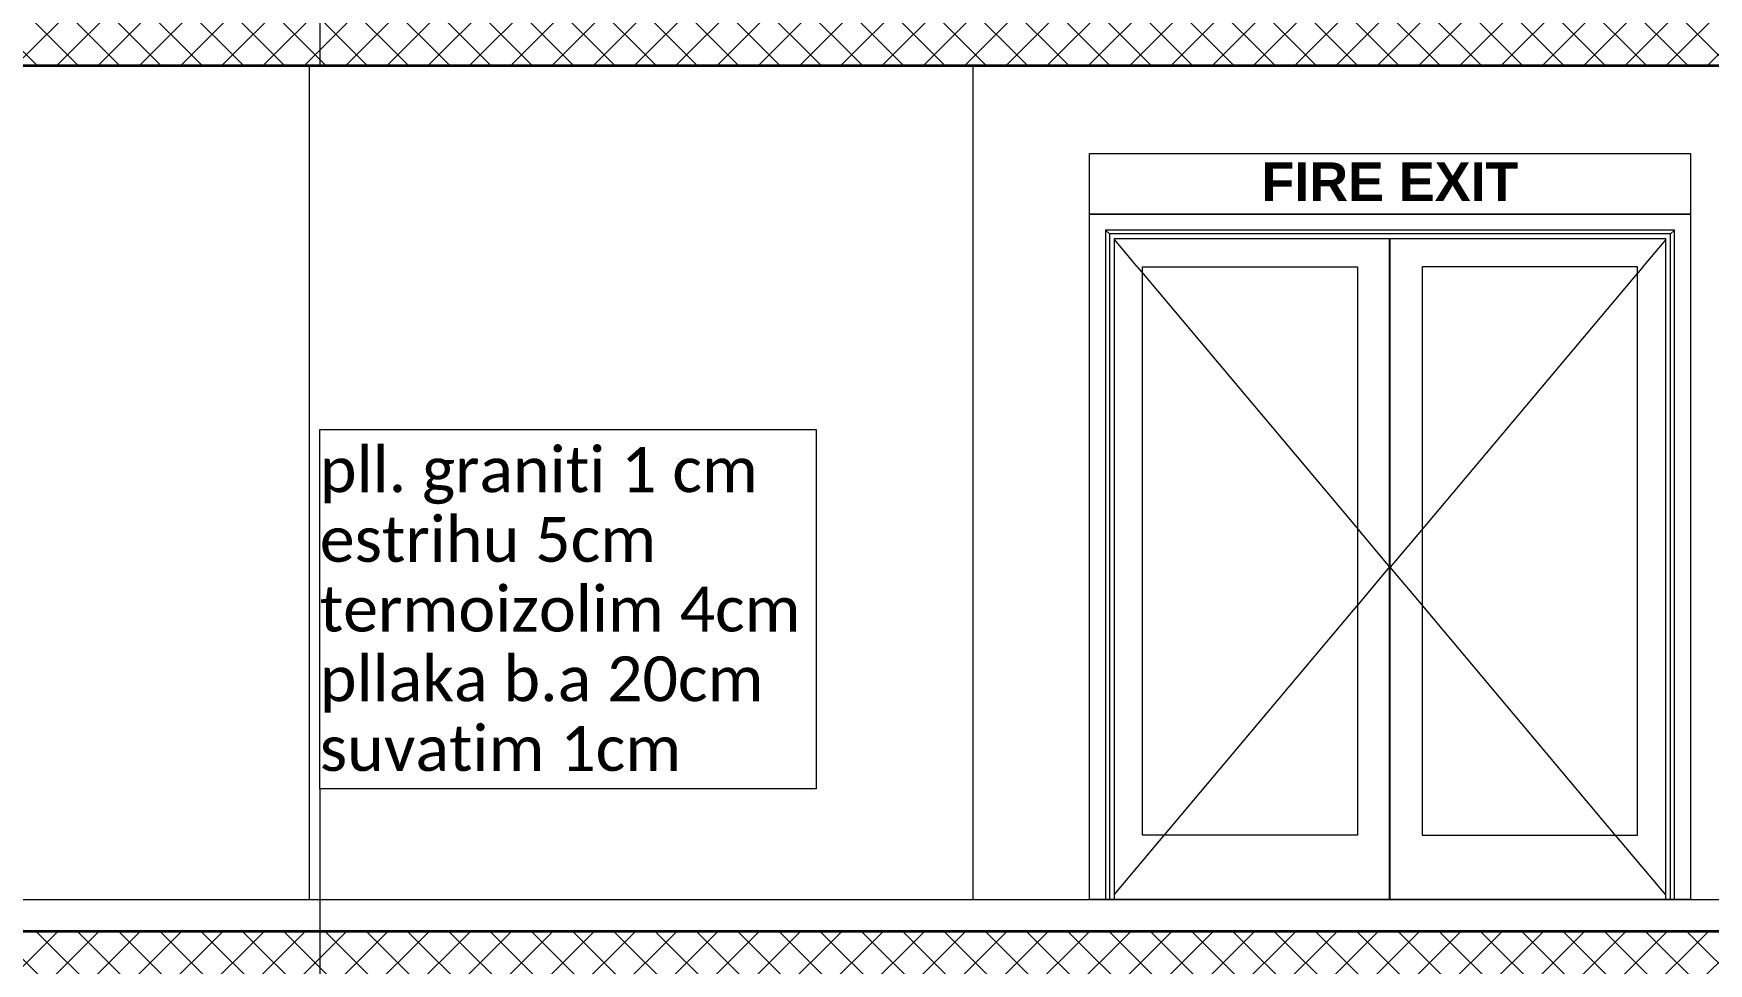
# Model space of a CAD drawing. Header units: millimetres. Extents: x -15634 to 67596, y -3027 to 55843.
# Drawn here: x 14114 to 19338, y 35196 to 38096 of the extents above; entities that cross this region are included whole.
import ezdxf

# ---------------------------------------------------------------- set-up
doc = ezdxf.new("R2010")
doc.units = ezdxf.units.MM
doc.header["$MEASUREMENT"] = 0
doc.set_wipeout_variables(frame=1)
doc.linetypes.add('Wipeout_Contour', pattern=[1000, 0, -1000])
for name, color, linetype in [('aaaa oxhakat', 7, 'Continuous'), ('Dimensioning - General', 7, 'Continuous'), ('Structural - Bearing', 7, 'Continuous'), ('Structural - Combined', 7, 'Continuous')]:
    doc.layers.add(name, color=color, linetype=linetype)
for name, color, linetype, lineweight, true_color in [('aaaa oxhakat _Pen_No__82', 7, 'Continuous', 20, 0xaaaaaa), ('Dimensioning - General_Pen_No__61', 7, 'Continuous', 20, 0x6a6a6a), ('Dimensioning - General_Pen_No__88', 7, 'Continuous', 20, 0xfd4435), ('Drawing & Figure_Pen_No__61', 7, 'Continuous', 20, 0x6a6a6a), ('Structural - Bearing_Pen_No__61', 7, 'Continuous', 20, 0x6a6a6a), ('Structural - Bearing_Pen_No__82', 7, 'Continuous', 20, 0xaaaaaa), ('Structural - Combined_Pen_No__82', 7, 'Continuous', 20, 0xaaaaaa)]:
    doc.layers.add(name, color=color, linetype=linetype, lineweight=lineweight, true_color=true_color)
for name, color, linetype, lineweight in [('Drawing & Figure_Pen_No__1', 7, 'Continuous', 13), ('Structural - Bearing_Pen_No__1', 7, 'Continuous', 13), ('Structural - Bearing_Pen_No__7', 7, 'Continuous', 35)]:
    doc.layers.add(name, color=color, linetype=linetype, lineweight=lineweight)
doc.styles.add('GENERATED_STYLE_2', font='arialbd.ttf')
doc.styles.add('GENERATED_STYLE_6', font='calibril.ttf')
doc.dimstyles.new('GENERATED_STYLE__3', dxfattribs={"dimtxt": 195.999997, "dimasz": 106.4, "dimexe": 0.18, "dimexo": 0.0625, "dimgap": 0.09, "dimtad": 1, "dimdec": 0, "dimlfac": 0.1, "dimzin": 0, "dimdsep": 46, "dimtxsty": 'GENERATED_STYLE_6', "dimblk": 'ARROWHEAD_2', "dimblk1": 'ARROWHEAD_2', "dimblk2": 'ARROWHEAD_2', "dimcen": 0.09, "dimse1": 1, "dimse2": 1, "dimclrd": 256, "dimclre": 256, "dimclrt": 256, "dimadec": 0, "dimazin": 0, "dimtfac": 1, "dimtdec": 4, "dimtmove": 0, "dimatfit": 3, "dimfxl": 1, "dimtolj": 1, "dimtzin": 0, "dimarcsym": 0})
pattern_1 = [(45, (0, 0), (-64.34671, 64.34671), []), (135, (0, 0), (64.34671, 64.34671), [])]

# ---------------------------------------------------------------- blocks, each defined once
blk = doc.blocks.new('*D58')
at = {"layer": 'Dimensioning - General_Pen_No__61', "color": 251, "linetype": 'Continuous', "lineweight": 20, "true_color": 0x6a6a6a, "transparency": 16777216}
for p, q in [((27454.4, 35336), (27594.4, 35255.2)), ((27629.4, 35295.6), (27419.4, 35295.6)), ((27524.4, 35095.6), (27524.4, 35295.6)), ((27454.4, 35136), (27594.4, 35055.2)), ((27629.4, 35095.6), (27419.4, 35095.6))]:
    blk.add_line(p, q, dxfattribs=at)
blk = doc.blocks.new('ARROWHEAD_2')
at = {"color": 0, "linetype": 'Continuous', "lineweight": 0}
for p, q in [((-0.378, -0.655), (0.378, 0.655)), ((0, 0), (-1, 0))]:
    blk.add_line(p, q, dxfattribs=at)
blk = doc.blocks.new('*D59')
at = {"layer": 'Dimensioning - General_Pen_No__61', "color": 251, "linetype": 'Continuous', "lineweight": 20, "true_color": 0x6a6a6a, "transparency": 16777216}
for p, q in [((27454.4, 38036), (27594.4, 37955.2)), ((27629.4, 37995.6), (27419.4, 37995.6)), ((27524.4, 35295.6), (27524.4, 37995.6)), ((27454.4, 35336), (27594.4, 35255.2)), ((27629.4, 35295.6), (27419.4, 35295.6))]:
    blk.add_line(p, q, dxfattribs=at)
at = {"layer": 'Dimensioning - General_Pen_No__88', "color": 20, "lineweight": 20, "true_color": 0xfd4435, "transparency": 16777216, "char_height": 196, "attachment_point": 7, "rotation": 90, "style": 'GENERATED_STYLE_6'}
for s, insert in [('\\A1;{\\pql;\\fCalibri Light|b0|i0|c0|p34;20}', (27485.2, 37637.4)), ('\\A1;{\\pql;\\fCalibri Light|b0|i0|c0|p34;270}', (27485.2, 36407.3))]:
    blk.add_mtext(s, dxfattribs=dict(at, insert=insert))
blk = doc.blocks.new('*D60')
at = {"layer": 'Dimensioning - General_Pen_No__61', "color": 251, "linetype": 'Continuous', "lineweight": 20, "true_color": 0x6a6a6a, "transparency": 16777216}
for p, q in [((27629.4, 38195.6), (27419.4, 38195.6)), ((27454.4, 38236), (27594.4, 38155.2)), ((27524.4, 37995.6), (27524.4, 38195.6)), ((27454.4, 38036), (27594.4, 37955.2)), ((27629.4, 37995.6), (27419.4, 37995.6))]:
    blk.add_line(p, q, dxfattribs=at)
blk = doc.blocks.new('*D106')
at = {"layer": 'Dimensioning - General_Pen_No__61', "color": 251, "linetype": 'Continuous', "lineweight": 20, "true_color": 0x6a6a6a, "transparency": 16777216}
for p, q in [((28004.4, 35336), (28144.4, 35255.2)), ((28179.4, 35295.6), (27969.4, 35295.6)), ((28074.4, 35095.6), (28074.4, 35295.6)), ((28004.4, 35136), (28144.4, 35055.2)), ((28179.4, 35095.6), (27969.4, 35095.6))]:
    blk.add_line(p, q, dxfattribs=at)
blk = doc.blocks.new('*D107')
at = {"layer": 'Dimensioning - General_Pen_No__61', "color": 251, "linetype": 'Continuous', "lineweight": 20, "true_color": 0x6a6a6a, "transparency": 16777216}
for p, q in [((28004.4, 38036), (28144.4, 37955.2)), ((28179.4, 37995.6), (27969.4, 37995.6)), ((28074.4, 35295.6), (28074.4, 37995.6)), ((28004.4, 35336), (28144.4, 35255.2)), ((28179.4, 35295.6), (27969.4, 35295.6))]:
    blk.add_line(p, q, dxfattribs=at)
at = {"layer": 'Dimensioning - General_Pen_No__88', "color": 20, "lineweight": 20, "true_color": 0xfd4435, "transparency": 16777216, "char_height": 196, "attachment_point": 7, "rotation": 90, "style": 'GENERATED_STYLE_6'}
for s, insert in [('\\A1;{\\pql;\\fCalibri Light|b0|i0|c0|p34;20}', (28035.2, 37637.4)), ('\\A1;{\\pql;\\fCalibri Light|b0|i0|c0|p34;270}', (28035.2, 36407.3))]:
    blk.add_mtext(s, dxfattribs=dict(at, insert=insert))
blk = doc.blocks.new('*D108')
at = {"layer": 'Dimensioning - General_Pen_No__61', "color": 251, "linetype": 'Continuous', "lineweight": 20, "true_color": 0x6a6a6a, "transparency": 16777216}
for p, q in [((28179.4, 38195.6), (27969.4, 38195.6)), ((28004.4, 38236), (28144.4, 38155.2)), ((28074.4, 37995.6), (28074.4, 38195.6)), ((28004.4, 38036), (28144.4, 37955.2)), ((28179.4, 37995.6), (27969.4, 37995.6))]:
    blk.add_line(p, q, dxfattribs=at)
blk = doc.blocks.new('*D131')
at = {"layer": 'Dimensioning - General_Pen_No__61', "color": 251, "linetype": 'Continuous', "lineweight": 20, "true_color": 0x6a6a6a, "transparency": 16777216}
for p, q in [((28554.4, 35336), (28694.4, 35255.2)), ((28729.4, 35295.6), (28519.4, 35295.6)), ((28624.4, 32395.6), (28624.4, 35295.6)), ((28729.4, 32395.6), (28519.4, 32395.6)), ((28554.4, 32436), (28694.4, 32355.2))]:
    blk.add_line(p, q, dxfattribs=at)
at = {"layer": 'Dimensioning - General_Pen_No__88', "color": 20, "lineweight": 20, "true_color": 0xfd4435, "transparency": 16777216, "insert": (28585.2, 33607.3), "char_height": 196, "attachment_point": 7, "rotation": 90, "style": 'GENERATED_STYLE_6'}
blk.add_mtext('\\A1;{\\pql;\\fCalibri Light|b0|i0|c0|p34;290}', dxfattribs=at)
blk = doc.blocks.new('*D132')
at = {"layer": 'Dimensioning - General_Pen_No__61', "color": 251, "linetype": 'Continuous', "lineweight": 20, "true_color": 0x6a6a6a, "transparency": 16777216}
for p, q in [((28729.4, 38195.6), (28519.4, 38195.6)), ((28554.4, 38236), (28694.4, 38155.2)), ((28624.4, 35295.6), (28624.4, 38195.6)), ((28554.4, 35336), (28694.4, 35255.2)), ((28729.4, 35295.6), (28519.4, 35295.6))]:
    blk.add_line(p, q, dxfattribs=at)
at = {"layer": 'Dimensioning - General_Pen_No__88', "color": 20, "lineweight": 20, "true_color": 0xfd4435, "transparency": 16777216, "insert": (28585.2, 36507.3), "char_height": 196, "attachment_point": 7, "rotation": 90, "style": 'GENERATED_STYLE_6'}
blk.add_mtext('\\A1;{\\pql;\\fCalibri Light|b0|i0|c0|p34;290}', dxfattribs=at)
blk = doc.blocks.new('*D154')
at = {"layer": 'Dimensioning - General_Pen_No__61', "color": 251, "linetype": 'Continuous', "lineweight": 20, "true_color": 0x6a6a6a, "transparency": 16777216}
for p, q in [((34964.9, 35336), (35104.9, 35255.2)), ((35139.9, 35295.6), (34929.9, 35295.6)), ((35034.9, 35095.6), (35034.9, 35295.6)), ((34964.9, 35136), (35104.9, 35055.2)), ((35139.9, 35095.6), (34929.9, 35095.6))]:
    blk.add_line(p, q, dxfattribs=at)
blk = doc.blocks.new('*D155')
at = {"layer": 'Dimensioning - General_Pen_No__61', "color": 251, "linetype": 'Continuous', "lineweight": 20, "true_color": 0x6a6a6a, "transparency": 16777216}
for p, q in [((34964.9, 38036), (35104.9, 37955.2)), ((35139.9, 37995.6), (34929.9, 37995.6)), ((35034.9, 35295.6), (35034.9, 37995.6)), ((34964.9, 35336), (35104.9, 35255.2)), ((35139.9, 35295.6), (34929.9, 35295.6))]:
    blk.add_line(p, q, dxfattribs=at)
at = {"layer": 'Dimensioning - General_Pen_No__88', "color": 20, "lineweight": 20, "true_color": 0xfd4435, "transparency": 16777216, "char_height": 196, "attachment_point": 7, "rotation": 90, "style": 'GENERATED_STYLE_6'}
for s, insert in [('\\A1;{\\pql;\\fCalibri Light|b0|i0|c0|p34;20}', (34995.7, 37637.4)), ('\\A1;{\\pql;\\fCalibri Light|b0|i0|c0|p34;270}', (34995.7, 36407.3))]:
    blk.add_mtext(s, dxfattribs=dict(at, insert=insert))
blk = doc.blocks.new('*D156')
at = {"layer": 'Dimensioning - General_Pen_No__61', "color": 251, "linetype": 'Continuous', "lineweight": 20, "true_color": 0x6a6a6a, "transparency": 16777216}
for p, q in [((35139.9, 38195.6), (34929.9, 38195.6)), ((34964.9, 38236), (35104.9, 38155.2)), ((35034.9, 37995.6), (35034.9, 38195.6)), ((34964.9, 38036), (35104.9, 37955.2)), ((35139.9, 37995.6), (34929.9, 37995.6))]:
    blk.add_line(p, q, dxfattribs=at)
blk = doc.blocks.new('*D202')
at = {"layer": 'Dimensioning - General_Pen_No__61', "color": 251, "linetype": 'Continuous', "lineweight": 20, "true_color": 0x6a6a6a, "transparency": 16777216}
for p, q in [((35514.9, 35336), (35654.9, 35255.2)), ((35689.9, 35295.6), (35479.9, 35295.6)), ((35584.9, 35095.6), (35584.9, 35295.6)), ((35514.9, 35136), (35654.9, 35055.2)), ((35689.9, 35095.6), (35479.9, 35095.6))]:
    blk.add_line(p, q, dxfattribs=at)
blk = doc.blocks.new('*D203')
at = {"layer": 'Dimensioning - General_Pen_No__61', "color": 251, "linetype": 'Continuous', "lineweight": 20, "true_color": 0x6a6a6a, "transparency": 16777216}
for p, q in [((35514.9, 38036), (35654.9, 37955.2)), ((35689.9, 37995.6), (35479.9, 37995.6)), ((35584.9, 35295.6), (35584.9, 37995.6)), ((35514.9, 35336), (35654.9, 35255.2)), ((35689.9, 35295.6), (35479.9, 35295.6))]:
    blk.add_line(p, q, dxfattribs=at)
at = {"layer": 'Dimensioning - General_Pen_No__88', "color": 20, "lineweight": 20, "true_color": 0xfd4435, "transparency": 16777216, "char_height": 196, "attachment_point": 7, "rotation": 90, "style": 'GENERATED_STYLE_6'}
for s, insert in [('\\A1;{\\pql;\\fCalibri Light|b0|i0|c0|p34;20}', (35545.7, 37637.4)), ('\\A1;{\\pql;\\fCalibri Light|b0|i0|c0|p34;270}', (35545.7, 36407.3))]:
    blk.add_mtext(s, dxfattribs=dict(at, insert=insert))
blk = doc.blocks.new('*D204')
at = {"layer": 'Dimensioning - General_Pen_No__61', "color": 251, "linetype": 'Continuous', "lineweight": 20, "true_color": 0x6a6a6a, "transparency": 16777216}
for p, q in [((35689.9, 38195.6), (35479.9, 38195.6)), ((35514.9, 38236), (35654.9, 38155.2)), ((35584.9, 37995.6), (35584.9, 38195.6)), ((35514.9, 38036), (35654.9, 37955.2)), ((35689.9, 37995.6), (35479.9, 37995.6))]:
    blk.add_line(p, q, dxfattribs=at)
blk = doc.blocks.new('*D227')
at = {"layer": 'Dimensioning - General_Pen_No__61', "color": 251, "linetype": 'Continuous', "lineweight": 20, "true_color": 0x6a6a6a, "transparency": 16777216}
for p, q in [((36064.9, 35336), (36204.9, 35255.2)), ((36239.9, 35295.6), (36029.9, 35295.6)), ((36134.9, 32395.6), (36134.9, 35295.6)), ((36239.9, 32395.6), (36029.9, 32395.6)), ((36064.9, 32436), (36204.9, 32355.2))]:
    blk.add_line(p, q, dxfattribs=at)
at = {"layer": 'Dimensioning - General_Pen_No__88', "color": 20, "lineweight": 20, "true_color": 0xfd4435, "transparency": 16777216, "insert": (36095.7, 33607.3), "char_height": 196, "attachment_point": 7, "rotation": 90, "style": 'GENERATED_STYLE_6'}
blk.add_mtext('\\A1;{\\pql;\\fCalibri Light|b0|i0|c0|p34;290}', dxfattribs=at)
blk = doc.blocks.new('*D228')
at = {"layer": 'Dimensioning - General_Pen_No__61', "color": 251, "linetype": 'Continuous', "lineweight": 20, "true_color": 0x6a6a6a, "transparency": 16777216}
for p, q in [((36239.9, 38195.6), (36029.9, 38195.6)), ((36064.9, 38236), (36204.9, 38155.2)), ((36134.9, 35295.6), (36134.9, 38195.6)), ((36064.9, 35336), (36204.9, 35255.2)), ((36239.9, 35295.6), (36029.9, 35295.6))]:
    blk.add_line(p, q, dxfattribs=at)
at = {"layer": 'Dimensioning - General_Pen_No__88', "color": 20, "lineweight": 20, "true_color": 0xfd4435, "transparency": 16777216, "insert": (36095.7, 36507.3), "char_height": 196, "attachment_point": 7, "rotation": 90, "style": 'GENERATED_STYLE_6'}
blk.add_mtext('\\A1;{\\pql;\\fCalibri Light|b0|i0|c0|p34;290}', dxfattribs=at)

msp = doc.modelspace()

# ---------------------------------------------------------------- texts
at = {"layer": 'Drawing & Figure_Pen_No__1', "color": 7, "linetype": 'Continuous', "lineweight": 13, "insert": (18344.4, 37573.8), "char_height": 120, "attachment_point": 8, "style": 'GENERATED_STYLE_2'}
msp.add_mtext('\\A1;{\\pqc;\\fArial|b1|i0|c0|p34;FIRE EXIT}', dxfattribs=at)

# ---------------------------------------------------------------- wipeouts: each hides what was drawn before it
at = {"color": 254, "linetype": 'Wipeout_Contour', "lineweight": 0, "ltscale": 158644.356245}
msp.add_wipeout([(14974.4, 35295.6), (15344.4, 35295.6), (15344.4, 37995.6), (14974.4, 37995.6)], dxfattribs=at).dxf.layer = 'aaaa oxhakat'
at = {"color": 254, "linetype": 'Wipeout_Contour', "lineweight": 0, "ltscale": 161629.738612}
msp.add_wipeout([(17469.4, 37470.6), (17457.4, 37482.6), (17457.4, 35395.6), (17469.4, 35395.6)], dxfattribs=at).dxf.layer = 'Structural - Bearing'
at = {"color": 254, "linetype": 'Wipeout_Contour', "lineweight": 0, "ltscale": 164799.991004}
msp.add_wipeout([(19219.4, 35395.6), (19231.4, 35395.6), (19231.4, 37482.6), (19219.4, 37470.6)], dxfattribs=at).dxf.layer = 'Structural - Bearing'
at = {"color": 254, "linetype": 'Wipeout_Contour', "lineweight": 0, "ltscale": 164227.956761}
msp.add_wipeout([(18343.4, 36830.9), (18343.4, 36630.9), (18345.4, 36630.9), (18345.4, 36830.9)], dxfattribs=at).dxf.layer = 'Structural - Combined'

# ---------------------------------------------------------------- next in the draw order: linework, layer by layer
at = {"layer": 'Structural - Bearing_Pen_No__61', "color": 251, "linetype": 'Continuous', "lineweight": 20, "true_color": 0x6a6a6a}
for points in [[(15007.1, 38640.4), (15007.1, 37995.6)], [(15007.1, 35740.4), (15007.1, 35095.6)]]:
    msp.add_lwpolyline(points, dxfattribs=at)

# ---------------------------------------------------------------- next in the draw order: wipeouts: each hides what was drawn before it
at = {"color": 254, "linetype": 'Wipeout_Contour', "lineweight": 0, "ltscale": 157726.161265}
msp.add_wipeout([(14114.4, 35295.6), (14974.4, 35295.6), (14974.4, 37995.6), (14114.4, 37995.6)], dxfattribs=at).dxf.layer = 'Structural - Bearing'
at = {"color": 254, "linetype": 'Wipeout_Contour', "lineweight": 0, "ltscale": 160302.694598}
msp.add_wipeout([(15344.4, 35295.6), (17044.4, 35295.6), (17044.4, 37995.6), (15344.4, 37995.6)], dxfattribs=at).dxf.layer = 'Structural - Bearing'
at = {"color": 254, "linetype": 'Wipeout_Contour', "lineweight": 0, "ltscale": 207334.144596}
msp.add_wipeout([(18343.4, 37455.6), (18343.4, 36830.9), (18345.4, 36830.9), (18345.4, 37367.6), (18345.4, 37455.6)], dxfattribs=at).dxf.layer = 'Structural - Bearing'
at = {"color": 254, "linetype": 'Wipeout_Contour', "lineweight": 0, "ltscale": 163628.256802}
msp.add_wipeout([(18343.4, 36630.9), (18343.4, 36495.6), (18345.4, 36495.6), (18345.4, 36630.9)], dxfattribs=at).dxf.layer = 'Structural - Bearing'

# ---------------------------------------------------------------- next in the draw order: hatches: boundary and pattern name
at = {"layer": 'Structural - Bearing_Pen_No__1', "linetype": 'Continuous', "lineweight": 13}
h = msp.add_hatch(dxfattribs=at)
h.set_pattern_fill('CONCRETE_BLOCK', style=0, pattern_type=2)
h.set_pattern_definition(pattern_1)
h.paths.add_polyline_path([(-655.6, 37995.6), (44144.4, 37995.6), (44144.4, 38195.6), (-655.6, 38195.6)])
h = msp.add_hatch(dxfattribs=at)
h.set_pattern_fill('CONCRETE_BLOCK', style=0, pattern_type=2)
h.set_pattern_definition(pattern_1)
h.paths.add_polyline_path([(-655.6, 35095.6), (44144.4, 35095.6), (44144.4, 35295.6), (-655.6, 35295.6)])

# ---------------------------------------------------------------- next in the draw order: linework, layer by layer
at = {"layer": 'aaaa oxhakat _Pen_No__82', "color": 253, "linetype": 'Continuous', "lineweight": 20, "true_color": 0xaaaaaa}
msp.add_line((14974.4, 37995.6), (14974.4, 35395.6), dxfattribs=at)
at = {"layer": 'Drawing & Figure_Pen_No__61', "color": 251, "linetype": 'Continuous', "lineweight": 20, "true_color": 0x6a6a6a, "flags": 128}
msp.add_lwpolyline([(15007.1, 36860.4), (16555.5, 36860.4), (16555.5, 35740.4), (15007.1, 35740.4)], close=True, dxfattribs=at)
at = {"layer": 'Structural - Bearing_Pen_No__1', "color": 7, "linetype": 'Continuous', "lineweight": 13}
for p, q in [((-655.6, 37995.6), (44144.4, 37995.6)), ((6604.4, 35295.6), (36884.4, 35295.6))]:
    msp.add_line(p, q, dxfattribs=at)
at = {"layer": 'Structural - Bearing_Pen_No__7', "color": 7, "linetype": 'Continuous', "lineweight": 35, "flags": 128}
for points in [[(-655.6, 37995.6), (44144.4, 37995.6), (44144.4, 38195.6), (-655.6, 38195.6)], [(-655.6, 35095.6), (44144.4, 35095.6), (44144.4, 35295.6), (-655.6, 35295.6)]]:
    msp.add_lwpolyline(points, close=True, dxfattribs=at)
at = {"layer": 'Structural - Bearing_Pen_No__82', "color": 253, "linetype": 'Continuous', "lineweight": 20, "true_color": 0xaaaaaa}
msp.add_line((17044.4, 35395.6), (17044.4, 37995.6), dxfattribs=at)

# ---------------------------------------------------------------- next in the draw order: texts
at = {"layer": 'Drawing & Figure_Pen_No__61', "color": 251, "linetype": 'Continuous', "lineweight": 20, "true_color": 0x6a6a6a, "insert": (15007.1, 35794.5), "char_height": 140, "attachment_point": 7, "line_spacing_factor": 0.931144, "style": 'GENERATED_STYLE_6'}
msp.add_mtext('\\A1;{\\pql;\\fCalibri Light|b0|i0|c0|p34;pll. graniti 1 cm\\P\\pql;\\fCalibri Light|b0|i0|c0|p34;estrihu 5cm\\P\\pql;\\fCalibri Light|b0|i0|c0|p34;termoizolim 4cm\\P\\pql;\\fCalibri Light|b0|i0|c0|p34;pllaka b.a 20cm\\P\\pql;\\fCalibri Light|b0|i0|c0|p34;suvatim 1cm}', dxfattribs=at)

# ---------------------------------------------------------------- next in the draw order: dimensions: what is measured, and where the dimension line sits
at = {"layer": 'Dimensioning - General', "color": 251, "linetype": 'Continuous', "lineweight": 20, "true_color": 0x6a6a6a}
for base, p1, p2, picture, middle in [((28074.4, 38195.6), (-239.3, 37995.6), (-261.3, 38195.6), '*D108', (27937.2, 37786.8)), ((27524.4, 38195.6), (155.8, 37995.6), (236.1, 38195.6), '*D60', (27387.2, 37786.8)), ((35584.9, 38195.6), (7271.2, 37995.6), (7249.2, 38195.6), '*D204', (35447.7, 37786.8)), ((35034.9, 38195.6), (7666.3, 37995.6), (7746.6, 38195.6), '*D156', (34897.7, 37786.8)), ((28074.4, 35295.6), (-397.7, 35095.6), (-334.5, 35295.6), '*D106', (27937.2, 34886.8)), ((27524.4, 35295.6), (88.9, 35095.6), (129.1, 35295.6), '*D58', (27387.2, 34886.8)), ((28624.4, 35295.6), (2262.4, 32395.6), (2086.7, 35295.6), '*D131', (28487.2, 33831.4)), ((35584.9, 35295.6), (7112.8, 35095.6), (7176, 35295.6), '*D202', (35447.7, 34886.8)), ((35034.9, 35295.6), (7599.4, 35095.6), (7639.6, 35295.6), '*D154', (34897.7, 34886.8)), ((36134.9, 35295.6), (9772.9, 32395.6), (9597.2, 35295.6), '*D227', (35997.7, 33831.4))]:
    dim = msp.add_linear_dim(base=base, p1=p1, p2=p2, angle=90, dimstyle='GENERATED_STYLE__3', dxfattribs=at)
    dim.commit()
    dim.dimension.update_dxf_attribs({"geometry": picture, "text_midpoint": middle, "dimtype": 160, "text_rotation": 90})

# ---------------------------------------------------------------- next in the draw order: wipeouts: each hides what was drawn before it
at = {"color": 254, "linetype": 'Wipeout_Contour', "lineweight": 0, "ltscale": 166931.725287}
msp.add_wipeout([(19231.4, 37482.6), (17457.4, 37482.6), (17469.4, 37470.6), (19219.4, 37470.6)], dxfattribs=at).dxf.layer = 'Structural - Bearing'
at = {"color": 254, "linetype": 'Wipeout_Contour', "lineweight": 0, "ltscale": 163341.739144}
msp.add_wipeout([(18343.4, 36470.6), (18345.4, 36470.6), (18345.4, 36495.6), (18343.4, 36495.6)], dxfattribs=at).dxf.layer = 'Structural - Bearing'

# ---------------------------------------------------------------- next in the draw order: wipeouts: each hides what was drawn before it
at = {"color": 254, "linetype": 'Wipeout_Contour', "lineweight": 0, "ltscale": 161632.398469}
msp.add_wipeout([(17407.4, 37532.6), (17407.4, 35395.6), (17457.4, 35395.6), (17457.4, 37482.6)], dxfattribs=at).dxf.layer = 'Structural - Bearing'
at = {"color": 254, "linetype": 'Wipeout_Contour', "lineweight": 0, "ltscale": 164913.067684}
msp.add_wipeout([(19281.4, 35395.6), (19281.4, 37532.6), (19231.4, 37482.6), (19231.4, 35395.6)], dxfattribs=at).dxf.layer = 'Structural - Bearing'
at = {"color": 254, "linetype": 'Wipeout_Contour', "lineweight": 0, "ltscale": 163207.744774}
msp.add_wipeout([(18343.4, 36470.6), (18343.4, 36420.6), (18345.4, 36420.6), (18345.4, 36470.6)], dxfattribs=at).dxf.layer = 'Structural - Bearing'

# ---------------------------------------------------------------- next in the draw order: wipeouts: each hides what was drawn before it
at = {"color": 254, "linetype": 'Wipeout_Contour', "lineweight": 0, "ltscale": 167045.272351}
msp.add_wipeout([(19281.4, 37532.6), (17407.4, 37532.6), (17457.4, 37482.6), (19231.4, 37482.6)], dxfattribs=at).dxf.layer = 'Structural - Bearing'
at = {"color": 254, "linetype": 'Wipeout_Contour', "lineweight": 0, "ltscale": 161615.03914}
msp.add_wipeout([(17469.4, 35395.6), (17484.4, 35395.6), (17484.4, 37455.6), (17469.4, 37455.6)], dxfattribs=at).dxf.layer = 'Structural - Bearing'
at = {"color": 254, "linetype": 'Wipeout_Contour', "lineweight": 0, "ltscale": 164737.420673}
msp.add_wipeout([(19204.4, 37455.6), (19204.4, 35395.6), (19219.4, 35395.6), (19219.4, 37455.6)], dxfattribs=at).dxf.layer = 'Structural - Bearing'
at = {"color": 254, "linetype": 'Wipeout_Contour', "lineweight": 0, "ltscale": 201337.342501}
msp.add_wipeout([(18343.4, 35395.6), (18345.4, 35395.6), (18345.4, 35595.6), (18345.4, 36420.6), (18343.4, 36420.6)], dxfattribs=at).dxf.layer = 'Structural - Bearing'

# ---------------------------------------------------------------- next in the draw order: linework, layer by layer
at = {"layer": 'Drawing & Figure_Pen_No__1', "color": 7, "linetype": 'Continuous', "lineweight": 13, "flags": 128}
msp.add_lwpolyline([(17407.4, 37721.2), (19281.4, 37721.2), (19281.4, 37532.6), (17407.4, 37532.6)], close=True, dxfattribs=at)
at = {"layer": 'Structural - Bearing_Pen_No__82', "color": 253, "linetype": 'Continuous', "lineweight": 20, "true_color": 0xaaaaaa}
for p, q in [((17407.4, 35395.6), (17407.4, 37532.6)), ((17407.4, 37532.6), (19281.4, 37532.6)), ((19281.4, 37532.6), (19281.4, 35395.6)), ((17457.4, 35395.6), (17407.4, 35395.6)), ((19281.4, 35395.6), (19231.4, 35395.6))]:
    msp.add_line(p, q, dxfattribs=at)

# ---------------------------------------------------------------- next in the draw order: wipeouts: each hides what was drawn before it
at = {"color": 254, "linetype": 'Wipeout_Contour', "lineweight": 0, "ltscale": 250309.35227}
msp.add_wipeout([(19219.4, 37470.6), (17469.4, 37470.6), (17469.4, 37455.6), (17484.4, 37455.6), (19204.4, 37455.6), (19219.4, 37455.6)], dxfattribs=at).dxf.layer = 'Structural - Bearing'
at = {"color": 254, "linetype": 'Wipeout_Contour', "lineweight": 0, "ltscale": 161903.655624}
msp.add_wipeout([(17572.4, 37367.6), (17484.4, 37367.6), (17484.4, 35595.6), (17572.4, 35595.6)], dxfattribs=at).dxf.layer = 'Structural - Bearing'
at = {"color": 254, "linetype": 'Wipeout_Contour', "lineweight": 0, "ltscale": 163252.645494}
msp.add_wipeout([(18343.4, 35595.6), (18343.4, 37367.6), (18243.4, 37367.6), (18243.4, 35595.6)], dxfattribs=at).dxf.layer = 'Structural - Bearing'
at = {"color": 254, "linetype": 'Wipeout_Contour', "lineweight": 0, "ltscale": 164836.79385}
msp.add_wipeout([(19116.4, 35595.6), (19204.4, 35595.6), (19204.4, 37367.6), (19116.4, 37367.6)], dxfattribs=at).dxf.layer = 'Structural - Bearing'

# ---------------------------------------------------------------- next in the draw order: linework, layer by layer
at = {"layer": 'Structural - Bearing_Pen_No__82', "color": 253, "linetype": 'Continuous', "lineweight": 20, "true_color": 0xaaaaaa}
for p, q in [((17457.4, 37482.6), (17457.4, 35395.6)), ((19231.4, 37482.6), (17457.4, 37482.6)), ((19231.4, 35395.6), (19231.4, 37482.6))]:
    msp.add_line(p, q, dxfattribs=at)

# ---------------------------------------------------------------- next in the draw order: wipeouts: each hides what was drawn before it
at = {"color": 254, "linetype": 'Wipeout_Contour', "lineweight": 0, "ltscale": 248799.977845}
msp.add_wipeout([(18343.4, 37455.6), (17484.4, 37455.6), (17484.4, 37367.6), (17572.4, 37367.6), (18243.4, 37367.6), (18343.4, 37367.6)], dxfattribs=at).dxf.layer = 'Structural - Bearing'
at = {"color": 254, "linetype": 'Wipeout_Contour', "lineweight": 0, "ltscale": 238742.85595}
msp.add_wipeout([(17484.4, 35395.6), (18343.4, 35395.6), (18343.4, 35595.6), (18243.4, 35595.6), (17572.4, 35595.6), (17484.4, 35595.6)], dxfattribs=at).dxf.layer = 'Structural - Bearing'

# ---------------------------------------------------------------- next in the draw order: linework, layer by layer
at = {"layer": 'Structural - Bearing_Pen_No__82', "color": 253, "linetype": 'Continuous', "lineweight": 20, "true_color": 0xaaaaaa}
for p, q in [((17457.4, 37482.6), (17469.4, 37470.6)), ((17469.4, 37470.6), (17469.4, 35395.6)), ((17484.4, 37455.6), (17484.4, 35395.6)), ((17469.4, 35395.6), (17457.4, 35395.6))]:
    msp.add_line(p, q, dxfattribs=at)

# ---------------------------------------------------------------- next in the draw order: wipeouts: each hides what was drawn before it
at = {"color": 254, "linetype": 'Wipeout_Contour', "lineweight": 0, "ltscale": 162571.429664}
msp.add_wipeout([(17572.4, 35595.6), (18243.4, 35595.6), (18243.4, 37367.6), (17572.4, 37367.6)], dxfattribs=at).dxf.layer = 'Structural - Bearing'
at = {"color": 254, "linetype": 'Wipeout_Contour', "lineweight": 0, "ltscale": 163435.99569}
msp.add_wipeout([(18345.4, 35595.6), (18445.4, 35595.6), (18445.4, 37367.6), (18345.4, 37367.6)], dxfattribs=at).dxf.layer = 'Structural - Bearing'

# ---------------------------------------------------------------- next in the draw order: linework, layer by layer
at = {"layer": 'Structural - Bearing_Pen_No__82', "color": 253, "linetype": 'Continuous', "lineweight": 20, "true_color": 0xaaaaaa}
for p, q in [((17572.4, 35595.6), (17572.4, 37367.6)), ((17572.4, 37367.6), (18243.4, 37367.6)), ((18243.4, 37367.6), (18243.4, 35595.6)), ((18345.4, 36495.6), (18343.4, 36495.6)), ((18345.4, 36470.6), (18343.4, 36470.6)), ((18343.4, 36420.6), (18345.4, 36420.6)), ((18243.4, 35595.6), (17572.4, 35595.6))]:
    msp.add_line(p, q, dxfattribs=at)
at = {"layer": 'Structural - Combined_Pen_No__82', "color": 253, "linetype": 'Continuous', "lineweight": 20, "true_color": 0xaaaaaa}
for p, q in [((18343.4, 36830.9), (18345.4, 36830.9)), ((18343.4, 36630.9), (18345.4, 36630.9))]:
    msp.add_line(p, q, dxfattribs=at)

# ---------------------------------------------------------------- next in the draw order: wipeouts: each hides what was drawn before it
at = {"color": 254, "linetype": 'Wipeout_Contour', "lineweight": 0, "ltscale": 251085.302802}
msp.add_wipeout([(19204.4, 37455.6), (18345.4, 37455.6), (18345.4, 37367.6), (18445.4, 37367.6), (19116.4, 37367.6), (19204.4, 37367.6)], dxfattribs=at).dxf.layer = 'Structural - Bearing'
at = {"color": 254, "linetype": 'Wipeout_Contour', "lineweight": 0, "ltscale": 241123.493214}
msp.add_wipeout([(18345.4, 35395.6), (19204.4, 35395.6), (19204.4, 35595.6), (19116.4, 35595.6), (18445.4, 35595.6), (18345.4, 35595.6)], dxfattribs=at).dxf.layer = 'Structural - Bearing'

# ---------------------------------------------------------------- next in the draw order: linework, layer by layer
at = {"layer": 'Structural - Bearing_Pen_No__61', "color": 251, "linetype": 'Continuous', "lineweight": 20, "true_color": 0x6a6a6a}
msp.add_lwpolyline([(6604.4, 35395.6), (36884.4, 35395.6)], dxfattribs=at)
at = {"layer": 'Structural - Bearing_Pen_No__82', "color": 253, "linetype": 'Continuous', "lineweight": 20, "true_color": 0xaaaaaa}
for p, q in [((19219.4, 37470.6), (17469.4, 37470.6)), ((19204.4, 37455.6), (17484.4, 37455.6)), ((17484.4, 37453.3), (18343.4, 36431.6)), ((18343.4, 37367.6), (18343.4, 37455.6)), ((18345.4, 37367.6), (18345.4, 37455.6)), ((19204.4, 35395.6), (19204.4, 37455.6)), ((19219.4, 37470.6), (19231.4, 37482.6)), ((19219.4, 35395.6), (19219.4, 37470.6)), ((18343.4, 35595.6), (18343.4, 37367.6)), ((18345.4, 35595.6), (18345.4, 37367.6)), ((17484.4, 35409.9), (18343.4, 36431.6)), ((18343.4, 35395.6), (18343.4, 35595.6)), ((18345.4, 35395.6), (18345.4, 35595.6)), ((19219.4, 35395.6), (17469.4, 35395.6)), ((19231.4, 35395.6), (19219.4, 35395.6))]:
    msp.add_line(p, q, dxfattribs=at)

# ---------------------------------------------------------------- next in the draw order: wipeouts: each hides what was drawn before it
at = {"color": 254, "linetype": 'Wipeout_Contour', "lineweight": 0, "ltscale": 164140.496772}
msp.add_wipeout([(19116.4, 35595.6), (19116.4, 37367.6), (18445.4, 37367.6), (18445.4, 35595.6)], dxfattribs=at).dxf.layer = 'Structural - Bearing'

# ---------------------------------------------------------------- next in the draw order: linework, layer by layer
at = {"layer": 'Structural - Bearing_Pen_No__82', "color": 253, "linetype": 'Continuous', "lineweight": 20, "true_color": 0xaaaaaa}
for p, q in [((19204.4, 37453.3), (18345.4, 36431.6)), ((18445.4, 37367.6), (18445.4, 35595.6)), ((19116.4, 37367.6), (18445.4, 37367.6)), ((19116.4, 35595.6), (19116.4, 37367.6)), ((19204.4, 35409.9), (18345.4, 36431.6)), ((18445.4, 35595.6), (19116.4, 35595.6))]:
    msp.add_line(p, q, dxfattribs=at)

# ---------------------------------------------------------------- next in the draw order: dimensions: what is measured, and where the dimension line sits
at = {"layer": 'Dimensioning - General', "color": 251, "linetype": 'Continuous', "lineweight": 20, "true_color": 0x6a6a6a}
for base, p1, p2, picture, middle in [((28624.4, 38195.6), (2086.7, 35295.6), (2113, 38195.6), '*D132', (28487.2, 36731.4)), ((36134.9, 38195.6), (9597.2, 35295.6), (9623.5, 38195.6), '*D228', (35997.7, 36731.4)), ((28074.4, 37995.6), (-334.5, 35295.6), (-239.3, 37995.6), '*D107', (27937.2, 36631.4)), ((27524.4, 37995.6), (129.1, 35295.6), (155.8, 37995.6), '*D59', (27387.2, 36631.4)), ((35584.9, 37995.6), (7176, 35295.6), (7271.2, 37995.6), '*D203', (35447.7, 36631.4)), ((35034.9, 37995.6), (7639.6, 35295.6), (7666.3, 37995.6), '*D155', (34897.7, 36631.4))]:
    dim = msp.add_linear_dim(base=base, p1=p1, p2=p2, angle=90, dimstyle='GENERATED_STYLE__3', dxfattribs=at)
    dim.commit()
    dim.dimension.update_dxf_attribs({"geometry": picture, "text_midpoint": middle, "dimtype": 160, "text_rotation": 90})

doc.saveas('drawing.dxf')
